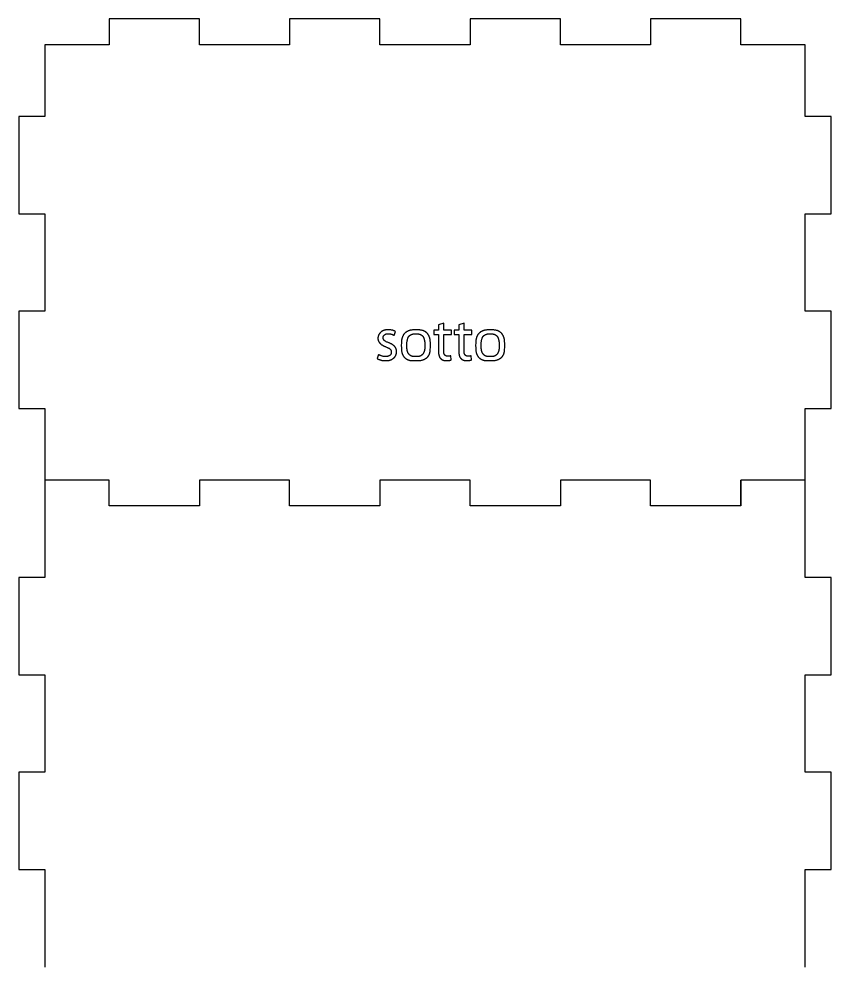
# Model space of a CAD drawing. Header units: inches. Extents: x 172 to 469, y 455 to 682.
# Drawn here: x 172.6 to 297.6, y 535.7 to 681.7 of the extents above; entities that cross this region are included whole.
import ezdxf

# ---------------------------------------------------------------- set-up
doc = ezdxf.new("R2010")
doc.units = ezdxf.units.IN
doc.header["$MEASUREMENT"] = 0
doc.layers.add('DEFAULT', color=7, linetype='Continuous')
doc.layers.add('INCISIONE', color=7, linetype='Continuous')

# ---------------------------------------------------------------- blocks, each defined once
blk = doc.blocks.new('block 25')
at = {"layer": 'DEFAULT', "color": 236, "lineweight": 25, "true_color": 0x7f003f}
blk.add_lwpolyline([(293.63, 595.71), (293.63, 606.71)], dxfattribs=at)
blk = doc.blocks.new('block 26')
at = {"layer": 'DEFAULT', "color": 236, "lineweight": 25, "true_color": 0x7f003f}
blk.add_lwpolyline([(176.63, 606.71), (176.63, 595.71)], dxfattribs=at)
blk = doc.blocks.new('block 27')
at = {"layer": 'DEFAULT', "color": 236, "lineweight": 25, "true_color": 0x7f003f}
blk.add_lwpolyline([(283.74, 606.71), (283.74, 610.71)], dxfattribs=at)
blk = doc.blocks.new('block 28')
at = {"layer": 'INCISIONE', "color": 7, "lineweight": 25, "true_color": 0xffffff}
blk.add_lwpolyline([(227.76, 629.41), (227.79, 629.39), (227.82, 629.37), (227.86, 629.36), (227.89, 629.34), (227.92, 629.32), (227.96, 629.31), (228.03, 629.28), (228.1, 629.25), (228.18, 629.22), (228.26, 629.2), (228.34, 629.18), (228.42, 629.16), (228.5, 629.14), (228.59, 629.12), (228.68, 629.11), (228.77, 629.1), (228.86, 629.09), (228.95, 629.09), (229.05, 629.09), (229.15, 629.09), (229.24, 629.09), (229.29, 629.1), (229.34, 629.1), (229.38, 629.11), (229.43, 629.11), (229.47, 629.12), (229.51, 629.13), (229.56, 629.13), (229.6, 629.14), (229.64, 629.15), (229.68, 629.16), (229.72, 629.18), (229.76, 629.19), (229.8, 629.2), (229.84, 629.21), (229.88, 629.23), (229.91, 629.24), (229.95, 629.26), (229.99, 629.27), (230.02, 629.29), (230.05, 629.31), (230.09, 629.33), (230.12, 629.35), (230.15, 629.36), (230.18, 629.38), (230.21, 629.41), (230.24, 629.43), (230.27, 629.45), (230.3, 629.47), (230.32, 629.49), (230.35, 629.52), (230.38, 629.54), (230.4, 629.57), (230.42, 629.59), (230.45, 629.62), (230.47, 629.65), (230.49, 629.67), (230.51, 629.7), (230.53, 629.73), (230.55, 629.76), (230.57, 629.79), (230.58, 629.82), (230.6, 629.85), (230.62, 629.88), (230.63, 629.91), (230.65, 629.94), (230.66, 629.97), (230.67, 630), (230.68, 630.04), (230.69, 630.07), (230.7, 630.1), (230.71, 630.14), (230.72, 630.17), (230.72, 630.21), (230.73, 630.24), (230.74, 630.28), (230.74, 630.32), (230.74, 630.35), (230.75, 630.39), (230.75, 630.43), (230.75, 630.47), (230.75, 630.5), (230.75, 630.53), (230.74, 630.56), (230.74, 630.59), (230.74, 630.62), (230.74, 630.65), (230.73, 630.68), (230.73, 630.71), (230.72, 630.74), (230.72, 630.76), (230.71, 630.79), (230.7, 630.82), (230.7, 630.85), (230.69, 630.87), (230.68, 630.9), (230.67, 630.93), (230.66, 630.95), (230.65, 630.98), (230.64, 631), (230.63, 631.03), (230.61, 631.05), (230.6, 631.07), (230.59, 631.1), (230.57, 631.12), (230.56, 631.14), (230.54, 631.17), (230.53, 631.19), (230.51, 631.21), (230.5, 631.23), (230.48, 631.25), (230.46, 631.27), (230.44, 631.3), (230.42, 631.32), (230.4, 631.34), (230.38, 631.36), (230.36, 631.38), (230.34, 631.4), (230.32, 631.41), (230.29, 631.43), (230.27, 631.45), (230.25, 631.47), (230.22, 631.49), (230.17, 631.52), (230.12, 631.56), (230.07, 631.59), (230.01, 631.63), (229.95, 631.66), (229.89, 631.69), (229.82, 631.72), (229.76, 631.75), (229.69, 631.78), (229.62, 631.81), (229.55, 631.84), (229.34, 631.92), (229.25, 631.96), (229.16, 632), (229.12, 632.02), (229.08, 632.05), (229.05, 632.07), (229.01, 632.09), (228.98, 632.11), (228.95, 632.13), (228.94, 632.14), (228.92, 632.15), (228.91, 632.16), (228.89, 632.17), (228.88, 632.19), (228.87, 632.2), (228.86, 632.21), (228.85, 632.22), (228.83, 632.23), (228.82, 632.24), (228.81, 632.26), (228.8, 632.27), (228.79, 632.28), (228.78, 632.29), (228.78, 632.3), (228.77, 632.32), (228.76, 632.33), (228.75, 632.34), (228.75, 632.36), (228.74, 632.37), (228.73, 632.38), (228.73, 632.4), (228.72, 632.41), (228.72, 632.43), (228.71, 632.44), (228.71, 632.46), (228.7, 632.47), (228.7, 632.49), (228.7, 632.5), (228.69, 632.52), (228.69, 632.53), (228.69, 632.55), (228.69, 632.57), (228.69, 632.58), (228.69, 632.6), (228.69, 632.62), (228.69, 632.64), (228.69, 632.65), (228.69, 632.67), (228.69, 632.68), (228.69, 632.7), (228.69, 632.71), (228.7, 632.73), (228.7, 632.74), (228.7, 632.76), (228.71, 632.77), (228.71, 632.79), (228.72, 632.8), (228.72, 632.82), (228.73, 632.83), (228.73, 632.85), (228.74, 632.86), (228.74, 632.87), (228.75, 632.89), (228.76, 632.9), (228.76, 632.91), (228.77, 632.93), (228.78, 632.94), (228.79, 632.95), (228.8, 632.97), (228.81, 632.98), (228.82, 632.99), (228.83, 633), (228.84, 633.01), (228.85, 633.03), (228.86, 633.04), (228.87, 633.05), (228.88, 633.06), (228.89, 633.07), (228.91, 633.08), (228.92, 633.09), (228.93, 633.1), (228.95, 633.11), (228.96, 633.12), (228.97, 633.13), (228.99, 633.14), (229, 633.14), (229.02, 633.15), (229.03, 633.16), (229.05, 633.17), (229.07, 633.17), (229.08, 633.18), (229.1, 633.19), (229.12, 633.19), (229.14, 633.2), (229.15, 633.2), (229.17, 633.21), (229.19, 633.21), (229.21, 633.22), (229.23, 633.22), (229.25, 633.23), (229.27, 633.23), (229.29, 633.23), (229.31, 633.24), (229.33, 633.24), (229.35, 633.24), (229.38, 633.24), (229.4, 633.24), (229.42, 633.24), (229.44, 633.24), (229.48, 633.24), (229.52, 633.24), (229.56, 633.24), (229.6, 633.24), (229.64, 633.23), (229.67, 633.23), (229.71, 633.22), (229.74, 633.22), (229.78, 633.21), (229.81, 633.2), (229.85, 633.19), (229.88, 633.19), (229.91, 633.18), (229.94, 633.17), (229.97, 633.16), (230, 633.15), (230.06, 633.13), (230.12, 633.11), (230.17, 633.08), (230.22, 633.06), (230.26, 633.04), (230.3, 633.01), (230.34, 632.99), (230.38, 632.97), (230.58, 633.57), (230.55, 633.59), (230.53, 633.6), (230.5, 633.62), (230.48, 633.63), (230.45, 633.65), (230.42, 633.66), (230.39, 633.67), (230.36, 633.69), (230.33, 633.7), (230.3, 633.71), (230.27, 633.72), (230.24, 633.73), (230.17, 633.76), (230.1, 633.78), (230.03, 633.79), (229.95, 633.81), (229.88, 633.82), (229.8, 633.83), (229.72, 633.84), (229.63, 633.85), (229.55, 633.86), (229.46, 633.86), (229.42, 633.86), (229.37, 633.85), (229.33, 633.85), (229.28, 633.85), (229.24, 633.85), (229.2, 633.84), (229.16, 633.84), (229.12, 633.83), (229.07, 633.82), (229.03, 633.81), (228.99, 633.81), (228.96, 633.8), (228.92, 633.79), (228.88, 633.77), (228.84, 633.76), (228.81, 633.75), (228.77, 633.74), (228.73, 633.72), (228.7, 633.71), (228.67, 633.69), (228.63, 633.68), (228.6, 633.66), (228.57, 633.64), (228.54, 633.63), (228.5, 633.61), (228.47, 633.59), (228.45, 633.57), (228.42, 633.55), (228.39, 633.53), (228.36, 633.51), (228.33, 633.48), (228.31, 633.46), (228.28, 633.44), (228.26, 633.42), (228.24, 633.39), (228.21, 633.37), (228.19, 633.34), (228.17, 633.32), (228.15, 633.29), (228.13, 633.26), (228.11, 633.24), (228.09, 633.21), (228.07, 633.18), (228.05, 633.15), (228.04, 633.12), (228.02, 633.1), (228.01, 633.07), (227.99, 633.04), (227.98, 633.01), (227.97, 632.97), (227.96, 632.94), (227.95, 632.91), (227.94, 632.88), (227.93, 632.85), (227.92, 632.82), (227.91, 632.78), (227.91, 632.75), (227.9, 632.72), (227.9, 632.69), (227.89, 632.65), (227.89, 632.62), (227.89, 632.58), (227.89, 632.55), (227.88, 632.52), (227.89, 632.49), (227.89, 632.46), (227.89, 632.44), (227.89, 632.41), (227.89, 632.39), (227.9, 632.36), (227.9, 632.34), (227.9, 632.31), (227.91, 632.29), (227.91, 632.27), (227.92, 632.24), (227.93, 632.22), (227.93, 632.19), (227.94, 632.17), (227.95, 632.15), (227.96, 632.12), (227.97, 632.1), (227.98, 632.08), (227.99, 632.06), (228, 632.03), (228.01, 632.01), (228.02, 631.99), (228.04, 631.97), (228.05, 631.94), (228.07, 631.92), (228.08, 631.9), (228.1, 631.88), (228.11, 631.86), (228.13, 631.84), (228.15, 631.82), (228.16, 631.8), (228.18, 631.78), (228.2, 631.76), (228.22, 631.74), (228.24, 631.72), (228.26, 631.7), (228.28, 631.68), (228.31, 631.66), (228.33, 631.64), (228.35, 631.62), (228.4, 631.58), (228.45, 631.54), (228.51, 631.51), (228.56, 631.47), (228.62, 631.44), (228.68, 631.41), (228.75, 631.37), (228.81, 631.34), (228.88, 631.31), (228.95, 631.28), (229.03, 631.25), (229.1, 631.22), (229.21, 631.18), (229.31, 631.14), (229.36, 631.12), (229.41, 631.09), (229.45, 631.07), (229.49, 631.05), (229.53, 631.03), (229.57, 631.01), (229.6, 630.99), (229.64, 630.96), (229.65, 630.95), (229.67, 630.94), (229.68, 630.93), (229.7, 630.92), (229.71, 630.91), (229.72, 630.89), (229.74, 630.88), (229.75, 630.87), (229.76, 630.86), (229.77, 630.84), (229.79, 630.83), (229.8, 630.82), (229.81, 630.81), (229.82, 630.79), (229.83, 630.78), (229.84, 630.77), (229.85, 630.75), (229.86, 630.74), (229.86, 630.73), (229.87, 630.71), (229.88, 630.7), (229.89, 630.68), (229.89, 630.67), (229.9, 630.66), (229.9, 630.64), (229.91, 630.63), (229.91, 630.61), (229.92, 630.59), (229.92, 630.58), (229.93, 630.56), (229.93, 630.55), (229.93, 630.53), (229.94, 630.51), (229.94, 630.5), (229.94, 630.48), (229.94, 630.46), (229.94, 630.44), (229.94, 630.43), (229.94, 630.41), (229.94, 630.39), (229.94, 630.37), (229.94, 630.35), (229.94, 630.34), (229.94, 630.32), (229.94, 630.3), (229.94, 630.28), (229.93, 630.27), (229.93, 630.25), (229.93, 630.23), (229.92, 630.22), (229.92, 630.2), (229.91, 630.18), (229.91, 630.17), (229.9, 630.15), (229.9, 630.14), (229.89, 630.12), (229.88, 630.11), (229.88, 630.09), (229.87, 630.08), (229.86, 630.06), (229.85, 630.05), (229.84, 630.03), (229.83, 630.02), (229.82, 630), (229.81, 629.99), (229.8, 629.98), (229.79, 629.97), (229.78, 629.95), (229.77, 629.94), (229.75, 629.93), (229.74, 629.92), (229.73, 629.9), (229.71, 629.89), (229.7, 629.88), (229.69, 629.87), (229.67, 629.86), (229.65, 629.85), (229.64, 629.84), (229.62, 629.83), (229.61, 629.82), (229.59, 629.81), (229.57, 629.81), (229.55, 629.8), (229.53, 629.79), (229.51, 629.78), (229.49, 629.77), (229.47, 629.77), (229.45, 629.76), (229.43, 629.76), (229.41, 629.75), (229.39, 629.74), (229.37, 629.74), (229.35, 629.73), (229.32, 629.73), (229.3, 629.73), (229.27, 629.72), (229.25, 629.72), (229.22, 629.72), (229.17, 629.71), (229.12, 629.71), (229.07, 629.71), (229.03, 629.71), (228.99, 629.71), (228.95, 629.71), (228.91, 629.72), (228.87, 629.72), (228.83, 629.73), (228.79, 629.73), (228.75, 629.74), (228.71, 629.75), (228.68, 629.75), (228.6, 629.77), (228.53, 629.79), (228.45, 629.81), (228.38, 629.84), (228.31, 629.86), (228.25, 629.89), (228.18, 629.92), (228.12, 629.95), (228.06, 629.97), (228.01, 630), (227.96, 630.03), (227.76, 629.41)], dxfattribs=at)
blk = doc.blocks.new('block 29')
at = {"layer": 'INCISIONE', "color": 7, "lineweight": 25, "true_color": 0xffffff}
blk.add_lwpolyline([(233.75, 633.86), (233.64, 633.86), (233.52, 633.85), (233.42, 633.85), (233.31, 633.84), (233.22, 633.83), (233.12, 633.81), (233.03, 633.8), (232.94, 633.78), (232.86, 633.76), (232.78, 633.74), (232.7, 633.71), (232.66, 633.7), (232.63, 633.69), (232.59, 633.68), (232.56, 633.66), (232.52, 633.65), (232.49, 633.63), (232.46, 633.62), (232.43, 633.6), (232.4, 633.59), (232.37, 633.57), (232.34, 633.56), (232.31, 633.54), (232.28, 633.52), (232.26, 633.51), (232.23, 633.49), (232.2, 633.47), (232.18, 633.45), (232.15, 633.43), (232.13, 633.41), (232.11, 633.4), (232.08, 633.38), (232.06, 633.36), (232.04, 633.34), (232.02, 633.32), (232, 633.3), (231.98, 633.28), (231.96, 633.26), (231.94, 633.24), (231.93, 633.21), (231.91, 633.19), (231.89, 633.17), (231.88, 633.15), (231.84, 633.11), (231.81, 633.06), (231.79, 633.02), (231.76, 632.97), (231.74, 632.93), (231.71, 632.89), (231.69, 632.84), (231.67, 632.8), (231.65, 632.75), (231.64, 632.7), (231.62, 632.66), (231.6, 632.61), (231.59, 632.57), (231.58, 632.52), (231.57, 632.47), (231.56, 632.43), (231.55, 632.38), (231.54, 632.34), (231.53, 632.29), (231.52, 632.2), (231.51, 632.1), (231.5, 632.01), (231.49, 631.92), (231.49, 631.82), (231.48, 631.45), (231.49, 631.08), (231.49, 630.9), (231.5, 630.82), (231.5, 630.73), (231.51, 630.64), (231.52, 630.56), (231.54, 630.47), (231.54, 630.43), (231.55, 630.39), (231.56, 630.35), (231.57, 630.31), (231.58, 630.27), (231.59, 630.23), (231.6, 630.2), (231.62, 630.16), (231.63, 630.12), (231.64, 630.08), (231.66, 630.05), (231.68, 630.01), (231.69, 629.98), (231.71, 629.94), (231.73, 629.91), (231.75, 629.87), (231.77, 629.84), (231.79, 629.81), (231.82, 629.77), (231.84, 629.74), (231.86, 629.71), (231.89, 629.68), (231.91, 629.65), (231.94, 629.63), (231.96, 629.6), (231.99, 629.57), (232.02, 629.54), (232.05, 629.52), (232.08, 629.49), (232.11, 629.47), (232.14, 629.44), (232.17, 629.42), (232.2, 629.4), (232.23, 629.38), (232.26, 629.36), (232.29, 629.34), (232.32, 629.32), (232.36, 629.3), (232.39, 629.28), (232.42, 629.27), (232.46, 629.25), (232.49, 629.24), (232.53, 629.22), (232.56, 629.21), (232.6, 629.2), (232.63, 629.19), (232.67, 629.18), (232.7, 629.17), (232.74, 629.16), (232.77, 629.15), (232.81, 629.14), (232.84, 629.14), (232.92, 629.12), (232.99, 629.11), (233.06, 629.11), (233.14, 629.1), (233.21, 629.09), (233.36, 629.09), (233.65, 629.09), (233.94, 629.09), (234.08, 629.09), (234.15, 629.1), (234.22, 629.1), (234.29, 629.11), (234.36, 629.12), (234.43, 629.13), (234.5, 629.14), (234.57, 629.15), (234.64, 629.17), (234.71, 629.19), (234.79, 629.21), (234.82, 629.22), (234.86, 629.23), (234.89, 629.25), (234.93, 629.26), (234.96, 629.28), (235, 629.29), (235.03, 629.31), (235.07, 629.32), (235.1, 629.34), (235.14, 629.36), (235.17, 629.38), (235.21, 629.4), (235.24, 629.42), (235.27, 629.44), (235.31, 629.47), (235.34, 629.49), (235.37, 629.51), (235.4, 629.54), (235.43, 629.57), (235.46, 629.59), (235.49, 629.62), (235.52, 629.65), (235.55, 629.68), (235.57, 629.71), (235.6, 629.74), (235.62, 629.77), (235.65, 629.8), (235.67, 629.84), (235.69, 629.87), (235.72, 629.91), (235.74, 629.94), (235.76, 629.98), (235.77, 630.02), (235.79, 630.06), (235.81, 630.1), (235.82, 630.14), (235.83, 630.18), (235.85, 630.23), (235.86, 630.27), (235.87, 630.31), (235.88, 630.36), (235.89, 630.4), (235.9, 630.45), (235.9, 630.49), (235.92, 630.59), (235.93, 630.68), (235.94, 630.78), (235.94, 630.88), (235.95, 631.07), (235.95, 631.46), (235.95, 631.84), (235.95, 631.93), (235.94, 632.02), (235.93, 632.11), (235.92, 632.2), (235.91, 632.29), (235.9, 632.38), (235.89, 632.43), (235.88, 632.47), (235.87, 632.51), (235.86, 632.56), (235.85, 632.6), (235.83, 632.65), (235.82, 632.69), (235.8, 632.73), (235.79, 632.78), (235.77, 632.82), (235.75, 632.87), (235.73, 632.91), (235.71, 632.95), (235.69, 633), (235.66, 633.04), (235.63, 633.09), (235.61, 633.13), (235.59, 633.15), (235.58, 633.17), (235.56, 633.19), (235.55, 633.21), (235.53, 633.24), (235.51, 633.26), (235.49, 633.28), (235.48, 633.3), (235.46, 633.32), (235.44, 633.34), (235.42, 633.36), (235.4, 633.38), (235.37, 633.4), (235.35, 633.42), (235.33, 633.43), (235.31, 633.45), (235.28, 633.47), (235.26, 633.49), (235.23, 633.51), (235.2, 633.53), (235.18, 633.54), (235.15, 633.56), (235.12, 633.58), (235.09, 633.59), (235.06, 633.61), (235.03, 633.62), (235, 633.64), (234.96, 633.65), (234.93, 633.67), (234.9, 633.68), (234.86, 633.69), (234.82, 633.71), (234.79, 633.72), (234.75, 633.73), (234.71, 633.74), (234.67, 633.75), (234.58, 633.77), (234.49, 633.79), (234.4, 633.81), (234.31, 633.82), (234.2, 633.84), (234.1, 633.84), (233.99, 633.85), (233.87, 633.86), (233.75, 633.86)], dxfattribs=at)
blk = doc.blocks.new('block 30')
at = {"layer": 'INCISIONE', "color": 7, "lineweight": 25, "true_color": 0xffffff}
blk.add_lwpolyline([(233.73, 633.23), (233.82, 633.23), (233.91, 633.23), (233.95, 633.22), (233.99, 633.22), (234.03, 633.22), (234.06, 633.21), (234.1, 633.21), (234.14, 633.2), (234.17, 633.19), (234.21, 633.19), (234.24, 633.18), (234.27, 633.17), (234.3, 633.16), (234.33, 633.15), (234.36, 633.14), (234.39, 633.13), (234.42, 633.12), (234.44, 633.11), (234.47, 633.1), (234.49, 633.09), (234.52, 633.07), (234.54, 633.06), (234.56, 633.05), (234.59, 633.03), (234.61, 633.02), (234.63, 633), (234.65, 632.99), (234.66, 632.97), (234.68, 632.96), (234.7, 632.94), (234.72, 632.93), (234.73, 632.91), (234.75, 632.89), (234.76, 632.88), (234.78, 632.86), (234.79, 632.84), (234.81, 632.83), (234.82, 632.81), (234.83, 632.79), (234.84, 632.77), (234.85, 632.76), (234.86, 632.74), (234.87, 632.72), (234.88, 632.7), (234.89, 632.68), (234.9, 632.67), (234.91, 632.65), (234.92, 632.63), (234.94, 632.59), (234.95, 632.56), (234.96, 632.52), (234.97, 632.48), (234.99, 632.45), (235, 632.37), (235.02, 632.31), (235.04, 632.24), (235.05, 632.18), (235.06, 632.11), (235.07, 632.05), (235.08, 632), (235.08, 631.94), (235.09, 631.88), (235.1, 631.77), (235.1, 631.66), (235.1, 631.44), (235.1, 631.21), (235.1, 631.09), (235.09, 630.97), (235.08, 630.91), (235.08, 630.85), (235.07, 630.79), (235.06, 630.73), (235.05, 630.67), (235.04, 630.65), (235.04, 630.62), (235.03, 630.59), (235.02, 630.56), (235.01, 630.53), (235, 630.5), (234.99, 630.48), (234.98, 630.45), (234.97, 630.42), (234.96, 630.39), (234.95, 630.37), (234.94, 630.34), (234.92, 630.32), (234.91, 630.29), (234.9, 630.27), (234.88, 630.24), (234.87, 630.22), (234.85, 630.19), (234.84, 630.17), (234.82, 630.15), (234.8, 630.13), (234.79, 630.1), (234.77, 630.08), (234.75, 630.06), (234.73, 630.04), (234.72, 630.02), (234.7, 630), (234.68, 629.98), (234.66, 629.97), (234.64, 629.95), (234.62, 629.93), (234.6, 629.92), (234.58, 629.9), (234.56, 629.89), (234.54, 629.87), (234.52, 629.86), (234.5, 629.85), (234.47, 629.83), (234.45, 629.82), (234.43, 629.81), (234.41, 629.8), (234.39, 629.79), (234.36, 629.78), (234.34, 629.78), (234.32, 629.77), (234.29, 629.76), (234.27, 629.76), (234.25, 629.75), (234.22, 629.74), (234.2, 629.74), (234.18, 629.74), (234.15, 629.73), (234.11, 629.73), (234.06, 629.72), (234.01, 629.72), (233.96, 629.71), (233.91, 629.71), (233.71, 629.71), (233.51, 629.71), (233.46, 629.71), (233.41, 629.72), (233.36, 629.72), (233.31, 629.73), (233.26, 629.73), (233.24, 629.74), (233.22, 629.74), (233.19, 629.75), (233.17, 629.75), (233.14, 629.76), (233.12, 629.76), (233.1, 629.77), (233.08, 629.78), (233.05, 629.79), (233.03, 629.79), (233.01, 629.8), (232.99, 629.81), (232.96, 629.82), (232.94, 629.84), (232.92, 629.85), (232.9, 629.86), (232.88, 629.87), (232.86, 629.89), (232.84, 629.9), (232.82, 629.92), (232.8, 629.94), (232.78, 629.95), (232.76, 629.97), (232.74, 629.99), (232.72, 630.01), (232.7, 630.03), (232.69, 630.05), (232.67, 630.07), (232.65, 630.09), (232.63, 630.11), (232.62, 630.13), (232.6, 630.15), (232.59, 630.18), (232.57, 630.2), (232.56, 630.22), (232.54, 630.25), (232.53, 630.27), (232.52, 630.3), (232.5, 630.32), (232.49, 630.35), (232.48, 630.37), (232.47, 630.4), (232.46, 630.43), (232.45, 630.45), (232.44, 630.48), (232.43, 630.51), (232.42, 630.53), (232.41, 630.56), (232.4, 630.59), (232.4, 630.62), (232.38, 630.68), (232.37, 630.73), (232.36, 630.79), (232.36, 630.85), (232.35, 630.91), (232.35, 630.97), (232.34, 631.09), (232.34, 631.21), (232.33, 631.44), (232.34, 631.67), (232.34, 631.79), (232.34, 631.85), (232.35, 631.9), (232.35, 631.96), (232.36, 632.02), (232.37, 632.08), (232.38, 632.15), (232.39, 632.21), (232.41, 632.27), (232.42, 632.34), (232.44, 632.41), (232.46, 632.48), (232.47, 632.52), (232.49, 632.55), (232.5, 632.59), (232.52, 632.62), (232.53, 632.66), (232.54, 632.68), (232.55, 632.69), (232.56, 632.71), (232.57, 632.73), (232.58, 632.75), (232.59, 632.76), (232.6, 632.78), (232.61, 632.8), (232.63, 632.82), (232.64, 632.83), (232.65, 632.85), (232.67, 632.87), (232.68, 632.88), (232.7, 632.9), (232.71, 632.91), (232.73, 632.93), (232.74, 632.95), (232.76, 632.96), (232.78, 632.98), (232.8, 632.99), (232.82, 633), (232.84, 633.02), (232.86, 633.03), (232.88, 633.04), (232.9, 633.06), (232.92, 633.07), (232.95, 633.08), (232.97, 633.09), (233, 633.11), (233.02, 633.12), (233.05, 633.13), (233.08, 633.14), (233.11, 633.15), (233.13, 633.16), (233.16, 633.17), (233.2, 633.17), (233.23, 633.18), (233.26, 633.19), (233.29, 633.2), (233.33, 633.2), (233.36, 633.21), (233.4, 633.21), (233.44, 633.22), (233.48, 633.22), (233.56, 633.23), (233.64, 633.23), (233.73, 633.23)], dxfattribs=at)
blk = doc.blocks.new('block 31')
at = {"layer": 'INCISIONE', "color": 7, "lineweight": 25, "true_color": 0xffffff}
blk.add_lwpolyline([(237.19, 634.61), (237.19, 633.76), (236.48, 633.76), (236.48, 633.13), (237.19, 633.13), (237.19, 630.64), (237.19, 630.54), (237.19, 630.44), (237.2, 630.35), (237.21, 630.26), (237.22, 630.17), (237.22, 630.13), (237.23, 630.09), (237.24, 630.05), (237.25, 630.01), (237.26, 629.97), (237.26, 629.93), (237.27, 629.89), (237.29, 629.86), (237.3, 629.82), (237.31, 629.79), (237.32, 629.75), (237.34, 629.72), (237.35, 629.69), (237.36, 629.66), (237.38, 629.62), (237.4, 629.6), (237.41, 629.57), (237.43, 629.54), (237.45, 629.51), (237.47, 629.49), (237.48, 629.47), (237.49, 629.46), (237.5, 629.45), (237.51, 629.44), (237.53, 629.42), (237.55, 629.4), (237.57, 629.38), (237.59, 629.36), (237.61, 629.34), (237.63, 629.32), (237.66, 629.31), (237.68, 629.29), (237.7, 629.27), (237.73, 629.26), (237.75, 629.24), (237.78, 629.23), (237.81, 629.22), (237.83, 629.2), (237.86, 629.19), (237.89, 629.18), (237.92, 629.17), (237.95, 629.16), (237.98, 629.15), (238.01, 629.14), (238.04, 629.13), (238.07, 629.12), (238.1, 629.12), (238.13, 629.11), (238.16, 629.1), (238.2, 629.1), (238.23, 629.1), (238.27, 629.09), (238.3, 629.09), (238.34, 629.09), (238.37, 629.09), (238.41, 629.09), (238.47, 629.09), (238.53, 629.09), (238.58, 629.09), (238.64, 629.1), (238.69, 629.1), (238.74, 629.11), (238.79, 629.11), (238.84, 629.12), (238.88, 629.13), (238.93, 629.14), (238.97, 629.15), (239.01, 629.16), (239.04, 629.17), (239.08, 629.18), (239.11, 629.19), (239.14, 629.2), (239.11, 629.83), (239.08, 629.83), (239.06, 629.82), (239.04, 629.81), (239.01, 629.81), (238.99, 629.8), (238.96, 629.8), (238.93, 629.79), (238.9, 629.79), (238.88, 629.79), (238.84, 629.78), (238.78, 629.78), (238.71, 629.78), (238.63, 629.78), (238.6, 629.78), (238.58, 629.78), (238.56, 629.78), (238.54, 629.78), (238.52, 629.78), (238.5, 629.78), (238.48, 629.79), (238.47, 629.79), (238.45, 629.79), (238.43, 629.8), (238.41, 629.8), (238.4, 629.81), (238.38, 629.82), (238.36, 629.82), (238.35, 629.83), (238.33, 629.83), (238.32, 629.84), (238.3, 629.85), (238.3, 629.85), (238.29, 629.86), (238.28, 629.86), (238.28, 629.87), (238.27, 629.87), (238.26, 629.88), (238.26, 629.88), (238.25, 629.89), (238.24, 629.89), (238.24, 629.9), (238.23, 629.9), (238.22, 629.91), (238.21, 629.92), (238.2, 629.93), (238.19, 629.94), (238.18, 629.95), (238.17, 629.97), (238.16, 629.98), (238.15, 629.99), (238.14, 630.01), (238.13, 630.02), (238.12, 630.04), (238.11, 630.05), (238.11, 630.07), (238.1, 630.08), (238.09, 630.1), (238.08, 630.12), (238.08, 630.13), (238.07, 630.15), (238.06, 630.17), (238.06, 630.19), (238.05, 630.21), (238.05, 630.23), (238.04, 630.25), (238.04, 630.27), (238.03, 630.29), (238.03, 630.33), (238.02, 630.37), (238.01, 630.42), (238.01, 630.46), (238.01, 630.51), (238, 630.56), (238, 630.61), (238, 630.66), (238, 633.13), (239.19, 633.13), (239.19, 633.76), (238, 633.76), (238, 634.86), (237.19, 634.61)], dxfattribs=at)
blk = doc.blocks.new('block 32')
at = {"layer": 'INCISIONE', "color": 7, "lineweight": 25, "true_color": 0xffffff}
blk.add_lwpolyline([(240.32, 634.61), (240.32, 633.76), (239.61, 633.76), (239.61, 633.13), (240.32, 633.13), (240.32, 630.64), (240.32, 630.54), (240.32, 630.44), (240.33, 630.35), (240.33, 630.26), (240.34, 630.17), (240.35, 630.13), (240.36, 630.09), (240.37, 630.05), (240.37, 630.01), (240.38, 629.97), (240.39, 629.93), (240.4, 629.89), (240.41, 629.86), (240.42, 629.82), (240.44, 629.79), (240.45, 629.75), (240.46, 629.72), (240.48, 629.69), (240.49, 629.66), (240.51, 629.62), (240.52, 629.6), (240.54, 629.57), (240.56, 629.54), (240.58, 629.51), (240.6, 629.49), (240.61, 629.47), (240.62, 629.46), (240.63, 629.45), (240.64, 629.44), (240.66, 629.42), (240.68, 629.4), (240.7, 629.38), (240.72, 629.36), (240.74, 629.34), (240.76, 629.32), (240.78, 629.31), (240.81, 629.29), (240.83, 629.27), (240.86, 629.26), (240.88, 629.24), (240.91, 629.23), (240.93, 629.22), (240.96, 629.2), (240.99, 629.19), (241.01, 629.18), (241.04, 629.17), (241.07, 629.16), (241.1, 629.15), (241.13, 629.14), (241.16, 629.13), (241.19, 629.12), (241.23, 629.12), (241.26, 629.11), (241.29, 629.1), (241.32, 629.1), (241.36, 629.1), (241.39, 629.09), (241.43, 629.09), (241.46, 629.09), (241.5, 629.09), (241.53, 629.09), (241.59, 629.09), (241.65, 629.09), (241.71, 629.09), (241.76, 629.1), (241.82, 629.1), (241.87, 629.11), (241.92, 629.11), (241.96, 629.12), (242.01, 629.13), (242.05, 629.14), (242.09, 629.15), (242.13, 629.16), (242.17, 629.17), (242.21, 629.18), (242.24, 629.19), (242.27, 629.2), (242.23, 629.83), (242.21, 629.83), (242.19, 629.82), (242.16, 629.81), (242.14, 629.81), (242.11, 629.8), (242.09, 629.8), (242.06, 629.79), (242.03, 629.79), (242, 629.79), (241.97, 629.78), (241.91, 629.78), (241.83, 629.78), (241.75, 629.78), (241.73, 629.78), (241.71, 629.78), (241.69, 629.78), (241.67, 629.78), (241.65, 629.78), (241.63, 629.78), (241.61, 629.79), (241.59, 629.79), (241.57, 629.79), (241.56, 629.8), (241.54, 629.8), (241.52, 629.81), (241.51, 629.82), (241.49, 629.82), (241.47, 629.83), (241.46, 629.83), (241.44, 629.84), (241.43, 629.85), (241.42, 629.85), (241.42, 629.86), (241.41, 629.86), (241.4, 629.87), (241.4, 629.87), (241.39, 629.88), (241.38, 629.88), (241.38, 629.89), (241.37, 629.89), (241.36, 629.9), (241.36, 629.9), (241.35, 629.91), (241.34, 629.92), (241.33, 629.93), (241.32, 629.94), (241.31, 629.95), (241.3, 629.97), (241.29, 629.98), (241.28, 629.99), (241.27, 630.01), (241.26, 630.02), (241.25, 630.04), (241.24, 630.05), (241.23, 630.07), (241.22, 630.08), (241.22, 630.1), (241.21, 630.12), (241.2, 630.13), (241.2, 630.15), (241.19, 630.17), (241.19, 630.19), (241.18, 630.21), (241.17, 630.23), (241.17, 630.25), (241.16, 630.27), (241.16, 630.29), (241.15, 630.33), (241.15, 630.37), (241.14, 630.42), (241.14, 630.46), (241.13, 630.51), (241.13, 630.56), (241.13, 630.61), (241.13, 630.66), (241.13, 633.13), (242.32, 633.13), (242.32, 633.76), (241.13, 633.76), (241.13, 634.86), (240.32, 634.61)], dxfattribs=at)
blk = doc.blocks.new('block 33')
at = {"layer": 'INCISIONE', "color": 7, "lineweight": 25, "true_color": 0xffffff}
blk.add_lwpolyline([(245.19, 633.86), (245.07, 633.86), (244.96, 633.85), (244.86, 633.85), (244.75, 633.84), (244.65, 633.83), (244.56, 633.81), (244.47, 633.8), (244.38, 633.78), (244.3, 633.76), (244.22, 633.74), (244.14, 633.71), (244.1, 633.7), (244.07, 633.69), (244.03, 633.68), (244, 633.66), (243.96, 633.65), (243.93, 633.63), (243.9, 633.62), (243.87, 633.6), (243.84, 633.59), (243.81, 633.57), (243.78, 633.56), (243.75, 633.54), (243.72, 633.52), (243.69, 633.51), (243.67, 633.49), (243.64, 633.47), (243.62, 633.45), (243.59, 633.43), (243.57, 633.41), (243.55, 633.4), (243.52, 633.38), (243.5, 633.36), (243.48, 633.34), (243.46, 633.32), (243.44, 633.3), (243.42, 633.28), (243.4, 633.26), (243.38, 633.24), (243.37, 633.21), (243.35, 633.19), (243.33, 633.17), (243.31, 633.15), (243.28, 633.11), (243.25, 633.06), (243.23, 633.02), (243.2, 632.97), (243.18, 632.93), (243.15, 632.89), (243.13, 632.84), (243.11, 632.8), (243.09, 632.75), (243.07, 632.7), (243.06, 632.66), (243.04, 632.61), (243.03, 632.57), (243.02, 632.52), (243.01, 632.47), (242.99, 632.43), (242.98, 632.38), (242.98, 632.34), (242.97, 632.29), (242.95, 632.2), (242.94, 632.1), (242.94, 632.01), (242.93, 631.92), (242.93, 631.82), (242.92, 631.45), (242.93, 631.08), (242.93, 630.9), (242.94, 630.82), (242.94, 630.73), (242.95, 630.64), (242.96, 630.56), (242.98, 630.47), (242.98, 630.43), (242.99, 630.39), (243, 630.35), (243.01, 630.31), (243.02, 630.27), (243.03, 630.23), (243.04, 630.2), (243.06, 630.16), (243.07, 630.12), (243.08, 630.08), (243.1, 630.05), (243.12, 630.01), (243.13, 629.98), (243.15, 629.94), (243.17, 629.91), (243.19, 629.87), (243.21, 629.84), (243.23, 629.81), (243.25, 629.77), (243.28, 629.74), (243.3, 629.71), (243.33, 629.68), (243.35, 629.65), (243.38, 629.63), (243.4, 629.6), (243.43, 629.57), (243.46, 629.54), (243.49, 629.52), (243.52, 629.49), (243.54, 629.47), (243.57, 629.44), (243.6, 629.42), (243.64, 629.4), (243.67, 629.38), (243.7, 629.36), (243.73, 629.34), (243.76, 629.32), (243.8, 629.3), (243.83, 629.28), (243.86, 629.27), (243.9, 629.25), (243.93, 629.24), (243.96, 629.22), (244, 629.21), (244.03, 629.2), (244.07, 629.19), (244.1, 629.18), (244.14, 629.17), (244.18, 629.16), (244.21, 629.15), (244.25, 629.14), (244.28, 629.14), (244.36, 629.12), (244.43, 629.11), (244.5, 629.11), (244.58, 629.1), (244.65, 629.09), (244.8, 629.09), (245.09, 629.09), (245.38, 629.09), (245.52, 629.09), (245.59, 629.1), (245.66, 629.1), (245.73, 629.11), (245.8, 629.12), (245.87, 629.13), (245.94, 629.14), (246.01, 629.15), (246.08, 629.17), (246.15, 629.19), (246.22, 629.21), (246.26, 629.22), (246.3, 629.23), (246.33, 629.25), (246.37, 629.26), (246.4, 629.28), (246.44, 629.29), (246.47, 629.31), (246.51, 629.32), (246.54, 629.34), (246.58, 629.36), (246.61, 629.38), (246.65, 629.4), (246.68, 629.42), (246.71, 629.44), (246.75, 629.47), (246.78, 629.49), (246.81, 629.51), (246.84, 629.54), (246.87, 629.57), (246.9, 629.59), (246.93, 629.62), (246.96, 629.65), (246.99, 629.68), (247.01, 629.71), (247.04, 629.74), (247.06, 629.77), (247.09, 629.8), (247.11, 629.84), (247.13, 629.87), (247.16, 629.91), (247.18, 629.94), (247.19, 629.98), (247.21, 630.02), (247.23, 630.06), (247.24, 630.1), (247.26, 630.14), (247.27, 630.18), (247.29, 630.23), (247.3, 630.27), (247.31, 630.31), (247.32, 630.36), (247.33, 630.4), (247.34, 630.45), (247.34, 630.49), (247.36, 630.59), (247.37, 630.68), (247.37, 630.78), (247.38, 630.88), (247.39, 631.07), (247.39, 631.46), (247.39, 631.84), (247.38, 631.93), (247.38, 632.02), (247.37, 632.11), (247.36, 632.2), (247.35, 632.29), (247.34, 632.38), (247.33, 632.43), (247.32, 632.47), (247.31, 632.51), (247.3, 632.56), (247.29, 632.6), (247.27, 632.65), (247.26, 632.69), (247.24, 632.73), (247.23, 632.78), (247.21, 632.82), (247.19, 632.87), (247.17, 632.91), (247.15, 632.95), (247.12, 633), (247.1, 633.04), (247.07, 633.09), (247.05, 633.13), (247.03, 633.15), (247.02, 633.17), (247, 633.19), (246.98, 633.21), (246.97, 633.24), (246.95, 633.26), (246.93, 633.28), (246.91, 633.3), (246.9, 633.32), (246.88, 633.34), (246.86, 633.36), (246.84, 633.38), (246.81, 633.4), (246.79, 633.42), (246.77, 633.43), (246.75, 633.45), (246.72, 633.47), (246.7, 633.49), (246.67, 633.51), (246.64, 633.53), (246.62, 633.54), (246.59, 633.56), (246.56, 633.58), (246.53, 633.59), (246.5, 633.61), (246.47, 633.62), (246.44, 633.64), (246.4, 633.65), (246.37, 633.67), (246.33, 633.68), (246.3, 633.69), (246.26, 633.71), (246.22, 633.72), (246.19, 633.73), (246.15, 633.74), (246.11, 633.75), (246.02, 633.77), (245.93, 633.79), (245.84, 633.81), (245.74, 633.82), (245.64, 633.84), (245.54, 633.84), (245.43, 633.85), (245.31, 633.86), (245.19, 633.86)], dxfattribs=at)
blk = doc.blocks.new('block 34')
at = {"layer": 'INCISIONE', "color": 7, "lineweight": 25, "true_color": 0xffffff}
blk.add_lwpolyline([(245.17, 633.23), (245.26, 633.23), (245.35, 633.23), (245.39, 633.22), (245.43, 633.22), (245.47, 633.22), (245.5, 633.21), (245.54, 633.21), (245.58, 633.2), (245.61, 633.19), (245.65, 633.19), (245.68, 633.18), (245.71, 633.17), (245.74, 633.16), (245.77, 633.15), (245.8, 633.14), (245.83, 633.13), (245.86, 633.12), (245.88, 633.11), (245.91, 633.1), (245.93, 633.09), (245.96, 633.07), (245.98, 633.06), (246, 633.05), (246.02, 633.03), (246.05, 633.02), (246.07, 633), (246.09, 632.99), (246.1, 632.97), (246.12, 632.96), (246.14, 632.94), (246.16, 632.93), (246.17, 632.91), (246.19, 632.89), (246.2, 632.88), (246.22, 632.86), (246.23, 632.84), (246.25, 632.83), (246.26, 632.81), (246.27, 632.79), (246.28, 632.77), (246.29, 632.76), (246.3, 632.74), (246.31, 632.72), (246.32, 632.7), (246.33, 632.68), (246.34, 632.67), (246.35, 632.65), (246.36, 632.63), (246.37, 632.59), (246.39, 632.56), (246.4, 632.52), (246.41, 632.48), (246.42, 632.45), (246.44, 632.37), (246.46, 632.31), (246.48, 632.24), (246.49, 632.18), (246.5, 632.11), (246.51, 632.05), (246.52, 632), (246.52, 631.94), (246.53, 631.88), (246.54, 631.77), (246.54, 631.66), (246.54, 631.44), (246.54, 631.21), (246.54, 631.09), (246.53, 630.97), (246.52, 630.91), (246.52, 630.85), (246.51, 630.79), (246.5, 630.73), (246.49, 630.67), (246.48, 630.65), (246.47, 630.62), (246.47, 630.59), (246.46, 630.56), (246.45, 630.53), (246.44, 630.5), (246.43, 630.48), (246.42, 630.45), (246.41, 630.42), (246.4, 630.39), (246.39, 630.37), (246.38, 630.34), (246.36, 630.32), (246.35, 630.29), (246.34, 630.27), (246.32, 630.24), (246.31, 630.22), (246.29, 630.19), (246.28, 630.17), (246.26, 630.15), (246.24, 630.13), (246.23, 630.1), (246.21, 630.08), (246.19, 630.06), (246.17, 630.04), (246.16, 630.02), (246.14, 630), (246.12, 629.98), (246.1, 629.97), (246.08, 629.95), (246.06, 629.93), (246.04, 629.92), (246.02, 629.9), (246, 629.89), (245.98, 629.87), (245.96, 629.86), (245.93, 629.85), (245.91, 629.83), (245.89, 629.82), (245.87, 629.81), (245.85, 629.8), (245.82, 629.79), (245.8, 629.78), (245.78, 629.78), (245.76, 629.77), (245.73, 629.76), (245.71, 629.76), (245.69, 629.75), (245.66, 629.74), (245.64, 629.74), (245.62, 629.74), (245.59, 629.73), (245.54, 629.73), (245.5, 629.72), (245.45, 629.72), (245.4, 629.71), (245.35, 629.71), (245.15, 629.71), (244.95, 629.71), (244.9, 629.71), (244.85, 629.72), (244.8, 629.72), (244.75, 629.73), (244.7, 629.73), (244.68, 629.74), (244.65, 629.74), (244.63, 629.75), (244.61, 629.75), (244.58, 629.76), (244.56, 629.76), (244.54, 629.77), (244.51, 629.78), (244.49, 629.79), (244.47, 629.79), (244.45, 629.8), (244.42, 629.81), (244.4, 629.82), (244.38, 629.84), (244.36, 629.85), (244.34, 629.86), (244.32, 629.87), (244.3, 629.89), (244.28, 629.9), (244.26, 629.92), (244.24, 629.94), (244.22, 629.95), (244.2, 629.97), (244.18, 629.99), (244.16, 630.01), (244.14, 630.03), (244.12, 630.05), (244.11, 630.07), (244.09, 630.09), (244.07, 630.11), (244.06, 630.13), (244.04, 630.15), (244.03, 630.18), (244.01, 630.2), (244, 630.22), (243.98, 630.25), (243.97, 630.27), (243.96, 630.3), (243.94, 630.32), (243.93, 630.35), (243.92, 630.37), (243.91, 630.4), (243.9, 630.43), (243.89, 630.45), (243.88, 630.48), (243.87, 630.51), (243.86, 630.53), (243.85, 630.56), (243.84, 630.59), (243.84, 630.62), (243.82, 630.68), (243.81, 630.73), (243.8, 630.79), (243.8, 630.85), (243.79, 630.91), (243.79, 630.97), (243.78, 631.09), (243.77, 631.21), (243.77, 631.44), (243.77, 631.67), (243.78, 631.79), (243.78, 631.85), (243.79, 631.9), (243.79, 631.96), (243.8, 632.02), (243.81, 632.08), (243.82, 632.15), (243.83, 632.21), (243.84, 632.27), (243.86, 632.34), (243.88, 632.41), (243.9, 632.48), (243.91, 632.52), (243.93, 632.55), (243.94, 632.59), (243.95, 632.62), (243.97, 632.66), (243.98, 632.68), (243.99, 632.69), (244, 632.71), (244.01, 632.73), (244.02, 632.75), (244.03, 632.76), (244.04, 632.78), (244.05, 632.8), (244.07, 632.82), (244.08, 632.83), (244.09, 632.85), (244.11, 632.87), (244.12, 632.88), (244.13, 632.9), (244.15, 632.91), (244.17, 632.93), (244.18, 632.95), (244.2, 632.96), (244.22, 632.98), (244.24, 632.99), (244.26, 633), (244.28, 633.02), (244.3, 633.03), (244.32, 633.04), (244.34, 633.06), (244.36, 633.07), (244.39, 633.08), (244.41, 633.09), (244.44, 633.11), (244.46, 633.12), (244.49, 633.13), (244.52, 633.14), (244.54, 633.15), (244.57, 633.16), (244.6, 633.17), (244.64, 633.17), (244.67, 633.18), (244.7, 633.19), (244.73, 633.2), (244.77, 633.2), (244.8, 633.21), (244.84, 633.21), (244.88, 633.22), (244.92, 633.22), (245, 633.23), (245.08, 633.23), (245.17, 633.23)], dxfattribs=at)
blk = doc.blocks.new('block 35')
at = {"layer": 'INCISIONE', "color": 236, "lineweight": 25, "true_color": 0x7f003f}
blk.add_lwpolyline([(293.63, 610.71), (293.63, 621.71), (297.63, 621.71), (297.63, 636.71), (293.63, 636.71), (293.63, 651.71), (297.63, 651.71), (297.63, 666.71), (293.63, 666.71), (293.63, 677.71), (283.74, 677.71), (283.74, 681.71), (269.85, 681.71), (269.85, 677.71), (255.96, 677.71), (255.96, 681.71), (242.07, 681.71), (242.07, 677.71), (228.18, 677.71), (228.18, 681.71), (214.29, 681.71), (214.29, 677.71), (200.4, 677.71), (200.4, 681.71), (186.51, 681.71), (186.51, 677.71), (176.63, 677.71), (176.63, 666.71), (172.63, 666.71), (172.63, 651.71), (176.63, 651.71), (176.63, 636.71), (172.63, 636.71), (172.63, 621.71), (176.63, 621.71), (176.63, 610.71)], dxfattribs=at)
blk = doc.blocks.new('block 36')
at = {"layer": 'INCISIONE', "color": 236, "lineweight": 25, "true_color": 0x7f003f}
blk.add_lwpolyline([(293.63, 535.71), (293.63, 550.71), (297.63, 550.71), (297.63, 565.71), (293.63, 565.71), (293.63, 580.71), (297.63, 580.71), (297.63, 595.71), (293.63, 595.71), (293.63, 610.71), (283.74, 610.71), (283.74, 606.71), (269.85, 606.71), (269.85, 610.71), (255.96, 610.71), (255.96, 606.71), (242.07, 606.71), (242.07, 610.71), (228.18, 610.71), (228.18, 606.71), (214.29, 606.71), (214.29, 610.71), (200.4, 610.71), (200.4, 606.71), (186.51, 606.71), (186.51, 610.71), (176.63, 610.71), (176.63, 595.71), (172.63, 595.71), (172.63, 580.71), (176.63, 580.71), (176.63, 565.71), (172.63, 565.71), (172.63, 550.71), (176.63, 550.71), (176.63, 535.71)], dxfattribs=at)

msp = doc.modelspace()

# ---------------------------------------------------------------- block references
at = {"layer": 'DEFAULT'}
for name in ['block 27', 'block 26', 'block 25']:
    msp.add_blockref(name, (0, 0), dxfattribs=at)
at = {"layer": 'INCISIONE'}
for name in ['block 35', 'block 28', 'block 29', 'block 31', 'block 32', 'block 33', 'block 30', 'block 34', 'block 36']:
    msp.add_blockref(name, (0, 0), dxfattribs=at)

doc.saveas('drawing.dxf')
